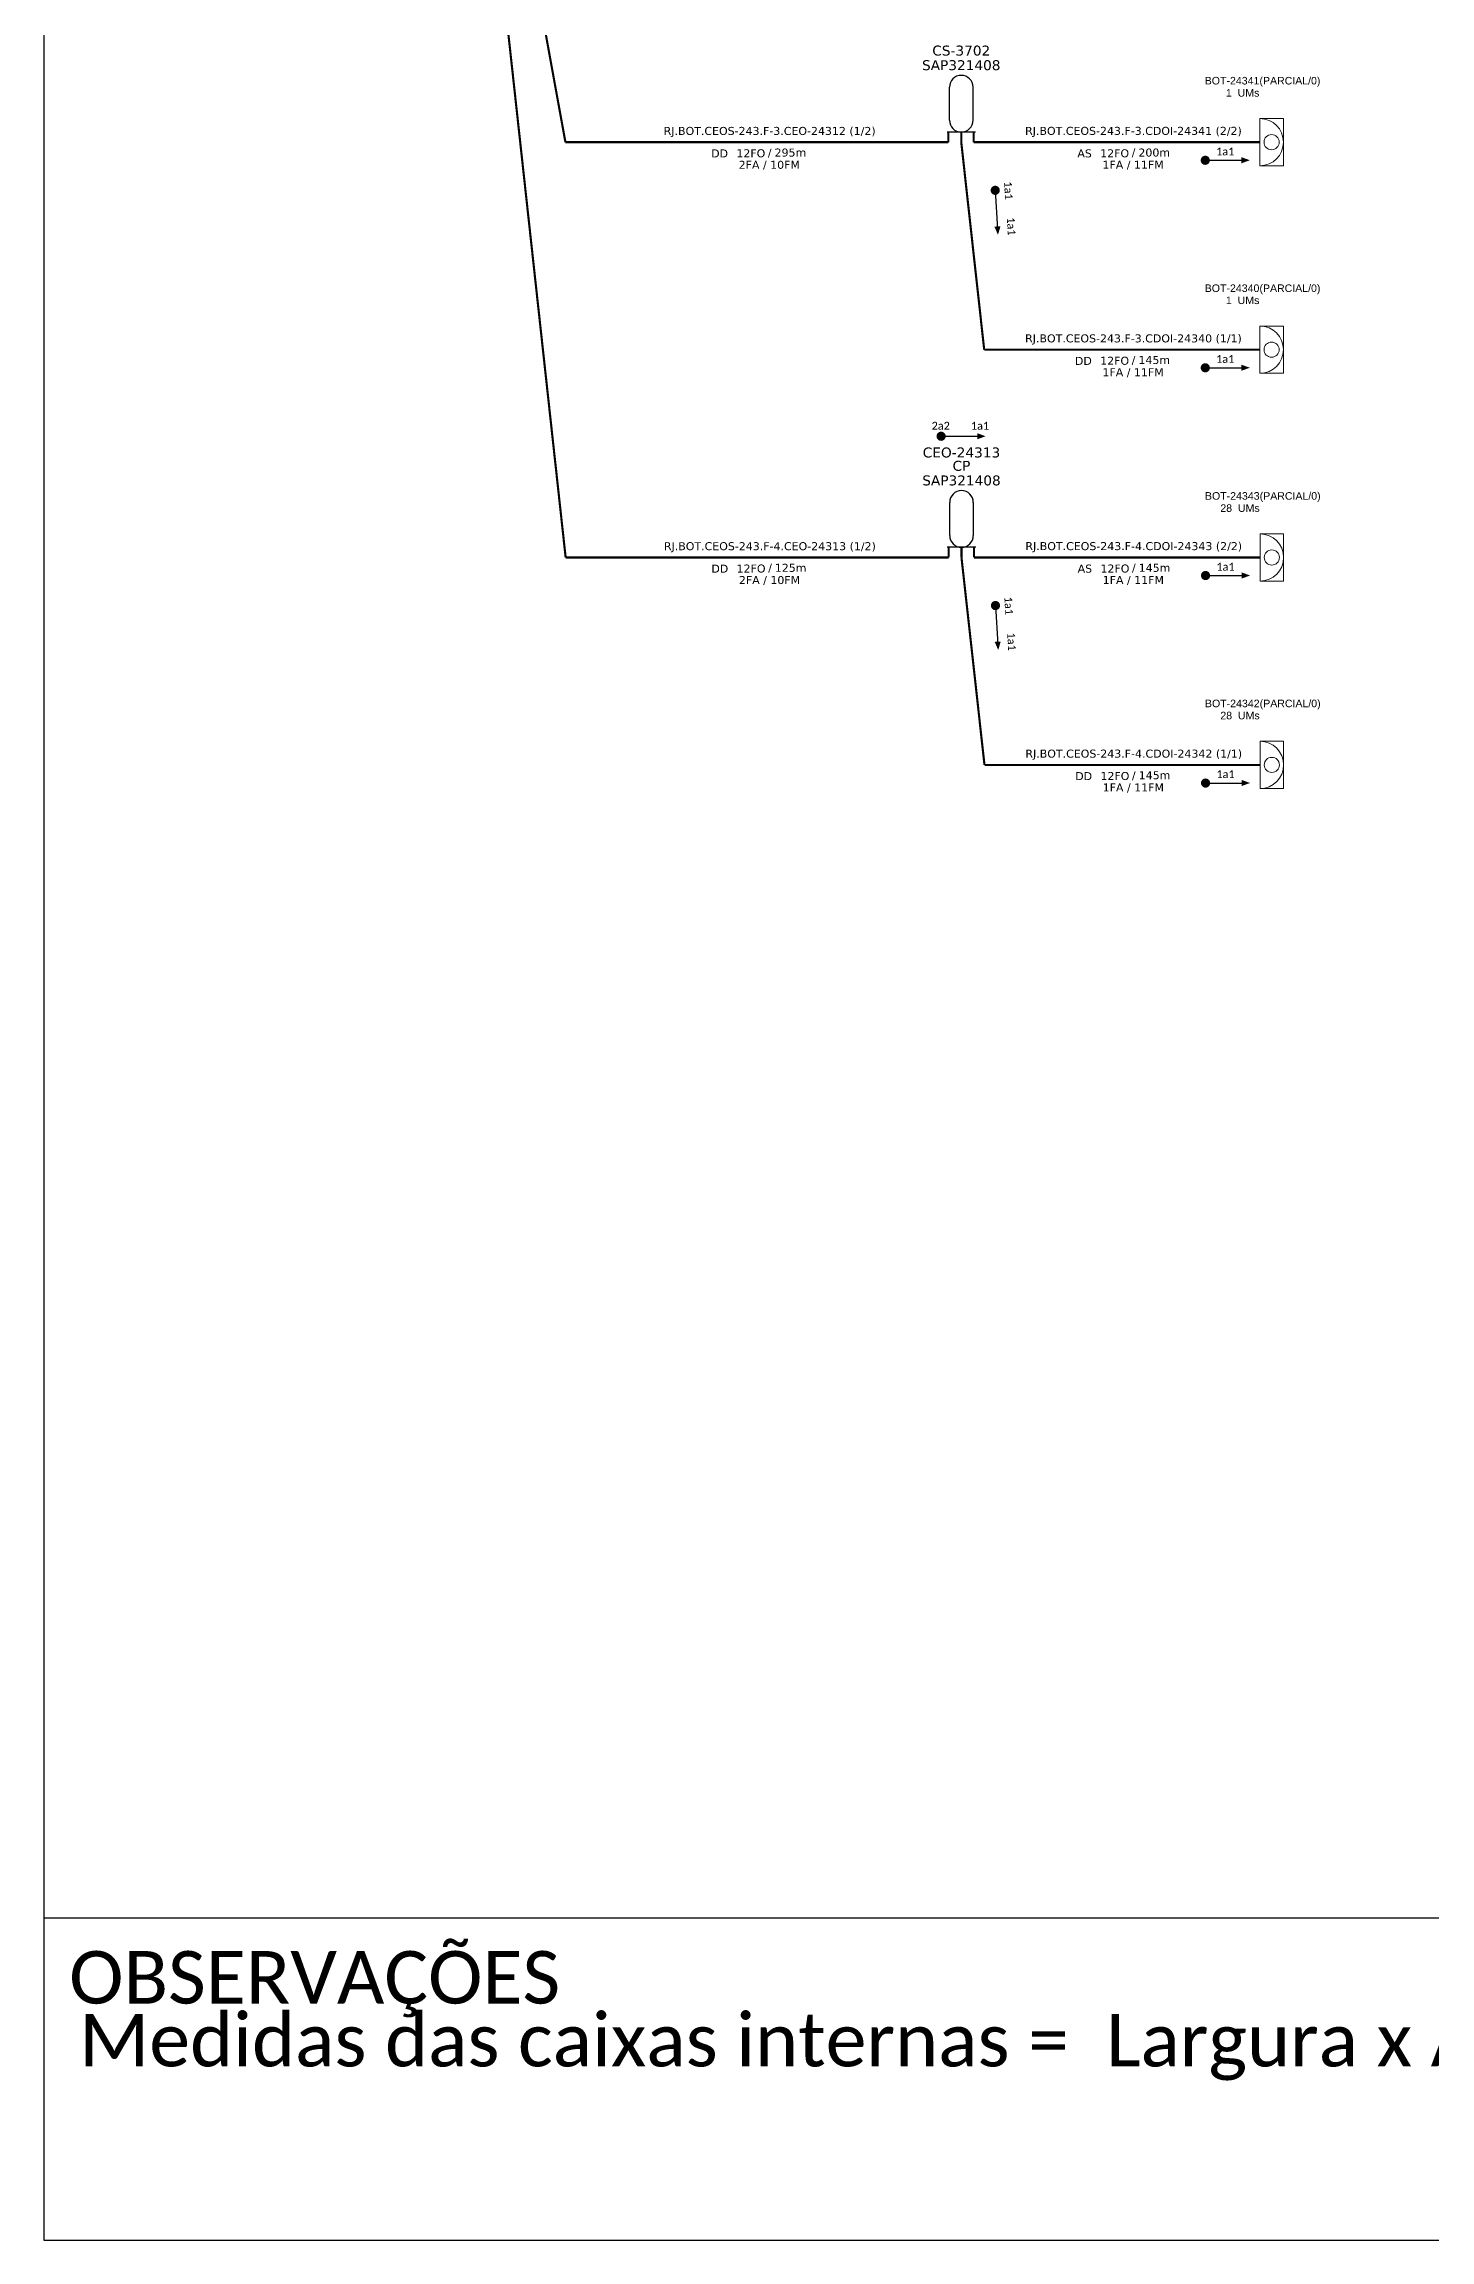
# Model space of a CAD drawing. Extents: x 890 to 4090, y 1694 to 3298.
# Drawn here: x 890.4 to 1078.2, y 1694.1 to 1991.8 of the extents above; entities that cross this region are included whole.
import ezdxf
from ezdxf.enums import TextEntityAlignment as Align

# ---------------------------------------------------------------- set-up
doc = ezdxf.new("R2010")
doc.units = 0
doc.header["$MEASUREMENT"] = 0
doc.layers.get('0').update_dxf_attribs({"linetype": 'CONTINUOUS'})
for name, color, linetype, lineweight in [("20.0-LEGENDA DOS CDO'S", 1, 'CONTINUOUS', 0), ('20.1-CDO_INTERIOR', 1, 'CONTINUOUS', 0), ('40.1-ETIQUETAS', 1, 'CONTINUOUS', 20)]:
    doc.layers.add(name, color=color, linetype=linetype, lineweight=lineweight)
for name, color, linetype in [('20.4-CEOS', 1, 'CONTINUOUS'), ('CAP a instalar', 1, 'CONTINUOUS'), ('SETA', 7, 'CONTINUOUS')]:
    doc.layers.add(name, color=color, linetype=linetype)
doc.styles.add('ARIAL', font='arial.ttf')
doc.styles.add('siredit', font='verdana.ttf')
doc.styles.add('WMF-Calibri0', font='calibri.ttf')
doc.linetypes.add('FENCELINE1', pattern='A,0.25,-0.1,[133,ltypeshp.shx,S=0.1,R=0,X=-0.1,Y=0],-0.1,1', length=1.45)

# ---------------------------------------------------------------- blocks, each defined once
blk = doc.blocks.new('ETIQUETA_RS5F')
at = {"layer": '40.1-ETIQUETAS', "color": 0, "style": 'siredit'}
blk.add_text('/', height=1.5, dxfattribs=at).set_placement((1.55, -1.95), align=Align.MIDDLE_RIGHT)
for tag, p in [('ETIQUETA_R_PRIMARIA', (1.18, 4.1)), ('ETIQUETA_R_SECUNDARIA', (1.18, 2.1)), ('F_ATIVAS/F_MORTAS', (1.11, -4.24))]:
    blk.add_attdef(tag, text='', height=1.5, dxfattribs=at).set_placement(p, align=Align.MIDDLE_CENTER)
for tag, p in [('TIPO_CABO', (-6.62, -2.12)), ('CAP_CABO', (0.37, -2.09))]:
    blk.add_attdef(tag, text='', height=1.5, dxfattribs=at).set_placement(p, align=Align.MIDDLE_RIGHT)
blk.add_attdef('METROS', text='', height=1.5, dxfattribs=at).set_placement((2.11, -1.95), align=Align.MIDDLE_LEFT)
for tag, p in [('FUSÃO_1', (0.82, -8.39)), ('FUSÃO_2', (0.82, -10.6)), ('FUSÃO_3', (0.82, -12.93)), ('FUSÃO_4', (0.82, -15.14)), ('FUSÃO_5', (0.82, -17.16))]:
    blk.add_attdef(tag, text='', height=1.5, dxfattribs=at).set_placement(p, align=Align.CENTER)
blk = doc.blocks.new('CDOI_INT')
at = {"layer": '20.1-CDO_INTERIOR', "color": 0, "lineweight": 18}
blk.add_lwpolyline([(4.25, -4.25), (4.25, 4.25), (0, 4.25), (0, -4.25)], close=True, dxfattribs=at)
blk.add_circle((2.12, 0), 1.36, dxfattribs=at)
blk.add_arc((0, 0), 4.25, 270, 90, dxfattribs=at)
at = {"layer": "20.0-LEGENDA DOS CDO'S", "color": 0, "style": 'ARIAL'}
for tag, p in [('CDO_N', (-0.08, 10.38)), ('SURVEY', (-0.08, 8.2)), ('SPLITER_1', (21.18, 10.38)), ('SPLITER_2', (21.19, 8.68)), ('SAP', (-0.08, 6.23)), ('1:XX', (5.94, -2.22)), ('UMS', (5.94, -4.24))]:
    blk.add_attdef(tag, p, '', height=1.36, dxfattribs=at)
blk.add_attdef('FIBRAS_UTILIZADAS', text='', height=1.36, dxfattribs=at).set_placement((15.34, 10.38), align=Align.CENTER)

msp = doc.modelspace()

# ---------------------------------------------------------------- linework, layer by layer
for points in [[(890.38, 1694.07), (1728.95, 1694.07), (1728.95, 2288.07), (890.38, 2288.07), (890.38, 1694.07)], [(890.38, 1737.77), (1246.33, 1737.77)]]:
    msp.add_lwpolyline(points)
at = {"const_width": 0.62, "elevation": 2.2}
for points in [[(1047.42, 1976, 1), (1048.04, 1976, 1)], [(1019.25, 1972.24, 1), (1019.29, 1971.62, 1)], [(1047.42, 1947.87, 1), (1048.04, 1947.87, 1)], [(1011.63, 1938.59, 1), (1012.25, 1938.59, 1)], [(1047.46, 1919.71, 1), (1048.08, 1919.71, 1)], [(1019.29, 1915.95, 1), (1019.32, 1915.33, 1)], [(1047.46, 1891.58, 1), (1048.08, 1891.58, 1)]]:
    msp.add_lwpolyline(points, format="xyb", close=True, dxfattribs=at)
at = {"layer": '20.4-CEOS', "color": 0}
for p, q in [((1013.07, 1981.43, 2.2), (1013.07, 1985.91, 2.2)), ((1016.26, 1985.91, 2.2), (1016.26, 1981.43, 2.2)), ((1016.59, 1979.83, 2.2), (1012.74, 1979.83, 2.2))]:
    msp.add_line(p, q, dxfattribs=at)
at = {"layer": '20.4-CEOS', "color": 8}
for p, q in [((1013.11, 1925.14, 2.2), (1013.11, 1929.62, 2.2)), ((1016.3, 1929.62, 2.2), (1016.3, 1925.14, 2.2)), ((1016.63, 1923.54, 2.2), (1012.78, 1923.54, 2.2))]:
    msp.add_line(p, q, dxfattribs=at)
at = {"layer": '20.4-CEOS', "color": 0}
for centre, start, end in [((1014.67, 1985.91, 2.2), 0, 180), ((1014.67, 1981.43, 2.2), 180, 0)]:
    msp.add_arc(centre, 1.6, start, end, dxfattribs=at)
at = {"layer": '20.4-CEOS', "color": 8}
for centre, start, end in [((1014.7, 1929.62, 2.2), 0, 180), ((1014.7, 1925.14, 2.2), 180, 0)]:
    msp.add_arc(centre, 1.6, start, end, dxfattribs=at)
at = {"layer": 'CAP a instalar', "color": 8, "ltscale": 7, "const_width": 0.289, "elevation": 2.2}
for points in [[(961.07, 1922.16), (945.67, 2062.95)], [(1014.67, 1978.45), (1014.67, 1979.83)], [(1017.78, 1950.32), (1014.67, 1978.45)], [(1017.78, 1950.32), (1055.11, 1950.33)], [(1012.97, 1922.16), (1012.97, 1923.54)], [(1014.7, 1922.16), (1014.7, 1923.54)], [(1016.39, 1922.16), (1016.39, 1923.54)], [(961.07, 1922.16), (1012.97, 1922.16)], [(1017.82, 1894.03), (1014.7, 1922.16)], [(1016.39, 1922.16), (1055.15, 1922.16)], [(1017.82, 1894.03), (1055.15, 1894.04)]]:
    msp.add_lwpolyline(points, dxfattribs=at)
at = {"layer": 'CAP a instalar', "color": 0, "ltscale": 7, "const_width": 0.289, "elevation": 2.2}
for points in [[(945.67, 2062.95), (961.04, 1978.45)], [(961.04, 1978.45), (1012.93, 1978.45)]]:
    msp.add_lwpolyline(points, dxfattribs=at)
at = {"layer": 'CAP a instalar', "color": 0, "linetype": 'FENCELINE1', "ltscale": 7, "const_width": 0.289, "elevation": 2.2}
msp.add_lwpolyline([(1012.93, 1978.45), (1012.93, 1979.83)], dxfattribs=at)
at = {"layer": 'CAP a instalar', "color": 8, "linetype": 'FENCELINE1', "ltscale": 7, "const_width": 0.289, "elevation": 2.2}
for points in [[(1016.35, 1978.45), (1016.35, 1979.83)], [(1016.35, 1978.46), (1055.11, 1978.46)]]:
    msp.add_lwpolyline(points, dxfattribs=at)
at = {"layer": 'SETA', "elevation": 2.2}
for points in [[(1047.73, 1976), (1053.06, 1976)], [(1019.27, 1971.93), (1019.59, 1966.61)], [(1047.73, 1947.87), (1053.06, 1947.87)], [(1011.94, 1938.59), (1017.26, 1938.59)], [(1011.94, 1938.59), (1017.26, 1938.59)], [(1047.77, 1919.71), (1053.1, 1919.71)], [(1019.31, 1915.64), (1019.63, 1910.32)], [(1047.77, 1891.58), (1053.1, 1891.58)]]:
    msp.add_lwpolyline(points, dxfattribs=at)
at = {"layer": 'SETA'}
for points in [[(1052.63, 1976.42, 2.2), (1053.77, 1976.01, 2.2), (1052.63, 1975.59, 2.2)], [(1019.99, 1967.06, 2.2), (1019.64, 1965.9, 2.2), (1019.16, 1967.01, 2.2)], [(1052.63, 1948.29, 2.2), (1053.77, 1947.88, 2.2), (1052.63, 1947.47, 2.2)], [(1016.84, 1939.01, 2.2), (1017.97, 1938.59, 2.2), (1016.84, 1938.18, 2.2)], [(1016.84, 1939.01, 2.2), (1017.97, 1938.59, 2.2), (1016.84, 1938.18, 2.2)], [(1052.67, 1920.13, 2.2), (1053.8, 1919.72, 2.2), (1052.67, 1919.3, 2.2)], [(1020.02, 1910.77, 2.2), (1019.68, 1909.61, 2.2), (1019.2, 1910.72, 2.2)], [(1052.67, 1892, 2.2), (1053.8, 1891.59, 2.2), (1052.67, 1891.18, 2.2)]]:
    msp.add_solid(points, dxfattribs=at)

# ---------------------------------------------------------------- block references
at = {"layer": '20.1-CDO_INTERIOR', "color": 8, "ltscale": 11}
ref = msp.add_blockref('CDOI_INT', (1055.12, 1978.46, 2.2), dxfattribs=dict(at, xscale=0.7533554517852777, yscale=0.7533554517852777, zscale=0.7533554517852777))
ref.add_attrib('CDO_N', 'BOT-24341', dxfattribs={"layer": "20.0-LEGENDA DOS CDO'S", "color": 8, "height": 1.025, "style": 'ARIAL'}).set_placement((1055.06, 1986.28, 2.2), align=Align.RIGHT)
ref.add_attrib('FIBRAS_UTILIZADAS', '    (PARCIAL/0)', dxfattribs={"layer": "20.0-LEGENDA DOS CDO'S", "color": 8, "height": 1.0227, "style": 'ARIAL'}).set_placement((1058.41, 1986.28, 2.2), align=Align.CENTER)
ref.add_attrib('SURVEY', '1  UMs', dxfattribs={"layer": "20.0-LEGENDA DOS CDO'S", "color": 8, "height": 1.025, "style": 'ARIAL'}).set_placement((1055.06, 1984.63, 2.2), align=Align.RIGHT)
ref = msp.add_blockref('CDOI_INT', (1055.12, 1950.33, 2.2), dxfattribs=dict(at, xscale=0.7533554517852777, yscale=0.7533554517852777, zscale=0.7533554517852777))
ref.add_attrib('CDO_N', 'BOT-24340', dxfattribs={"layer": "20.0-LEGENDA DOS CDO'S", "color": 8, "height": 1.025, "style": 'ARIAL'}).set_placement((1055.06, 1958.15, 2.2), align=Align.RIGHT)
ref.add_attrib('FIBRAS_UTILIZADAS', '    (PARCIAL/0)', dxfattribs={"layer": "20.0-LEGENDA DOS CDO'S", "color": 8, "height": 1.0227, "style": 'ARIAL'}).set_placement((1058.41, 1958.15, 2.2), align=Align.CENTER)
ref.add_attrib('SURVEY', '1  UMs', dxfattribs={"layer": "20.0-LEGENDA DOS CDO'S", "color": 8, "height": 1.025, "style": 'ARIAL'}).set_placement((1055.06, 1956.51, 2.2), align=Align.RIGHT)
ref = msp.add_blockref('CDOI_INT', (1055.15, 1922.16, 2.2), dxfattribs=dict(at, xscale=0.7533554517852777, yscale=0.7533554517852777, zscale=0.7533554517852777))
ref.add_attrib('CDO_N', 'BOT-24343', dxfattribs={"layer": "20.0-LEGENDA DOS CDO'S", "color": 8, "height": 1.025, "style": 'ARIAL'}).set_placement((1055.09, 1929.99, 2.2), align=Align.RIGHT)
ref.add_attrib('FIBRAS_UTILIZADAS', '    (PARCIAL/0)', dxfattribs={"layer": "20.0-LEGENDA DOS CDO'S", "color": 8, "height": 1.0227, "style": 'ARIAL'}).set_placement((1058.44, 1929.99, 2.2), align=Align.CENTER)
ref.add_attrib('SURVEY', '28  UMs', dxfattribs={"layer": "20.0-LEGENDA DOS CDO'S", "color": 8, "height": 1.025, "style": 'ARIAL'}).set_placement((1055.1, 1928.34, 2.2), align=Align.RIGHT)
ref = msp.add_blockref('CDOI_INT', (1055.15, 1894.04, 2.2), dxfattribs=dict(at, xscale=0.7533554517852777, yscale=0.7533554517852777, zscale=0.7533554517852777))
ref.add_attrib('CDO_N', 'BOT-24342', dxfattribs={"layer": "20.0-LEGENDA DOS CDO'S", "color": 8, "height": 1.025, "style": 'ARIAL'}).set_placement((1055.09, 1901.86, 2.2), align=Align.RIGHT)
ref.add_attrib('FIBRAS_UTILIZADAS', '    (PARCIAL/0)', dxfattribs={"layer": "20.0-LEGENDA DOS CDO'S", "color": 8, "height": 1.0227, "style": 'ARIAL'}).set_placement((1058.44, 1901.86, 2.2), align=Align.CENTER)
ref.add_attrib('SURVEY', '28  UMs', dxfattribs={"layer": "20.0-LEGENDA DOS CDO'S", "color": 8, "height": 1.025, "style": 'ARIAL'}).set_placement((1055.1, 1900.22, 2.2), align=Align.RIGHT)
at = {"layer": '40.1-ETIQUETAS', "color": 0}
ref = msp.add_blockref('ETIQUETA_RS5F', (987.85, 1978.46, 2.2), dxfattribs=dict(at, xscale=0.7229735360686504, yscale=0.7229735360686504, zscale=0.7229735360686504))
ref.add_attrib('ETIQUETA_R_SECUNDARIA', 'RJ.BOT.CEOS-243.F-3.CEO-24312 (1/2)', dxfattribs={"color": 0, "height": 1.0845, "style": 'siredit'}).set_placement((988.71, 1979.98, 2.2), align=Align.MIDDLE_CENTER)
ref.add_attrib('TIPO_CABO', 'DD', dxfattribs={"color": 0, "height": 1.084, "style": 'siredit'}).set_placement((983.07, 1976.93, 2.2), align=Align.MIDDLE_RIGHT)
ref.add_attrib('CAP_CABO', '12FO', dxfattribs={"color": 0, "height": 1.084, "style": 'siredit'}).set_placement((988.12, 1976.95, 2.2), align=Align.MIDDLE_RIGHT)
ref.add_attrib('METROS', '295m', dxfattribs={"color": 0, "height": 1.084, "style": 'siredit'}).set_placement((989.38, 1977.05, 2.2), align=Align.MIDDLE_LEFT)
ref.add_attrib('F_ATIVAS/F_MORTAS', '2FA / 10FM', dxfattribs={"color": 0, "height": 1.084, "style": 'siredit'}).set_placement((988.66, 1975.39, 2.2), align=Align.MIDDLE_CENTER)
at = {"layer": '40.1-ETIQUETAS', "color": 8}
ref = msp.add_blockref('ETIQUETA_RS5F', (1037.14, 1978.47, 2.2), dxfattribs=dict(at, xscale=0.7229735360686504, yscale=0.7229735360686504, zscale=0.7229735360686504))
ref.add_attrib('ETIQUETA_R_SECUNDARIA', 'RJ.BOT.CEOS-243.F-3.CDOI-24341 (2/2)', dxfattribs={"color": 0, "height": 1.0845, "style": 'siredit'}).set_placement((1038, 1979.99, 2.2), align=Align.MIDDLE_CENTER)
ref.add_attrib('TIPO_CABO', 'AS', dxfattribs={"color": 0, "height": 1.084, "style": 'siredit'}).set_placement((1032.36, 1976.94, 2.2), align=Align.MIDDLE_RIGHT)
ref.add_attrib('CAP_CABO', '12FO', dxfattribs={"color": 0, "height": 1.084, "style": 'siredit'}).set_placement((1037.41, 1976.95, 2.2), align=Align.MIDDLE_RIGHT)
ref.add_attrib('METROS', '200m', dxfattribs={"color": 0, "height": 1.084, "style": 'siredit'}).set_placement((1038.67, 1977.05, 2.2), align=Align.MIDDLE_LEFT)
ref.add_attrib('F_ATIVAS/F_MORTAS', '1FA / 11FM', dxfattribs={"color": 0, "height": 1.084, "style": 'siredit'}).set_placement((1037.95, 1975.4, 2.2), align=Align.MIDDLE_CENTER)
ref = msp.add_blockref('ETIQUETA_RS5F', (1037.14, 1950.34, 2.2), dxfattribs=dict(at, xscale=0.7229735360686504, yscale=0.7229735360686504, zscale=0.7229735360686504))
ref.add_attrib('ETIQUETA_R_SECUNDARIA', 'RJ.BOT.CEOS-243.F-3.CDOI-24340 (1/1)', dxfattribs={"color": 0, "height": 1.0845, "style": 'siredit'}).set_placement((1038, 1951.86, 2.2), align=Align.MIDDLE_CENTER)
ref.add_attrib('TIPO_CABO', 'DD', dxfattribs={"color": 0, "height": 1.084, "style": 'siredit'}).set_placement((1032.36, 1948.81, 2.2), align=Align.MIDDLE_RIGHT)
ref.add_attrib('CAP_CABO', '12FO', dxfattribs={"color": 0, "height": 1.084, "style": 'siredit'}).set_placement((1037.41, 1948.83, 2.2), align=Align.MIDDLE_RIGHT)
ref.add_attrib('METROS', '145m', dxfattribs={"color": 0, "height": 1.084, "style": 'siredit'}).set_placement((1038.67, 1948.93, 2.2), align=Align.MIDDLE_LEFT)
ref.add_attrib('F_ATIVAS/F_MORTAS', '1FA / 11FM', dxfattribs={"color": 0, "height": 1.084, "style": 'siredit'}).set_placement((1037.95, 1947.27, 2.2), align=Align.MIDDLE_CENTER)
ref = msp.add_blockref('ETIQUETA_RS5F', (987.89, 1922.17, 2.2), dxfattribs=dict(at, xscale=0.7229735360686504, yscale=0.7229735360686504, zscale=0.7229735360686504))
ref.add_attrib('ETIQUETA_R_SECUNDARIA', 'RJ.BOT.CEOS-243.F-4.CEO-24313 (1/2)', dxfattribs={"color": 0, "height": 1.0845, "style": 'siredit'}).set_placement((988.74, 1923.69, 2.2), align=Align.MIDDLE_CENTER)
ref.add_attrib('TIPO_CABO', 'DD', dxfattribs={"color": 0, "height": 1.084, "style": 'siredit'}).set_placement((983.1, 1920.64, 2.2), align=Align.MIDDLE_RIGHT)
ref.add_attrib('CAP_CABO', '12FO', dxfattribs={"color": 0, "height": 1.084, "style": 'siredit'}).set_placement((988.15, 1920.66, 2.2), align=Align.MIDDLE_RIGHT)
ref.add_attrib('METROS', '125m', dxfattribs={"color": 0, "height": 1.084, "style": 'siredit'}).set_placement((989.41, 1920.76, 2.2), align=Align.MIDDLE_LEFT)
ref.add_attrib('F_ATIVAS/F_MORTAS', '2FA / 10FM', dxfattribs={"color": 0, "height": 1.084, "style": 'siredit'}).set_placement((988.69, 1919.1, 2.2), align=Align.MIDDLE_CENTER)
ref = msp.add_blockref('ETIQUETA_RS5F', (1037.18, 1922.18, 2.2), dxfattribs=dict(at, xscale=0.7229735360686504, yscale=0.7229735360686504, zscale=0.7229735360686504))
ref.add_attrib('ETIQUETA_R_SECUNDARIA', 'RJ.BOT.CEOS-243.F-4.CDOI-24343 (2/2)', dxfattribs={"color": 0, "height": 1.0845, "style": 'siredit'}).set_placement((1038.04, 1923.7, 2.2), align=Align.MIDDLE_CENTER)
ref.add_attrib('TIPO_CABO', 'AS', dxfattribs={"color": 0, "height": 1.084, "style": 'siredit'}).set_placement((1032.4, 1920.65, 2.2), align=Align.MIDDLE_RIGHT)
ref.add_attrib('CAP_CABO', '12FO', dxfattribs={"color": 0, "height": 1.084, "style": 'siredit'}).set_placement((1037.45, 1920.66, 2.2), align=Align.MIDDLE_RIGHT)
ref.add_attrib('METROS', '145m', dxfattribs={"color": 0, "height": 1.084, "style": 'siredit'}).set_placement((1038.71, 1920.76, 2.2), align=Align.MIDDLE_LEFT)
ref.add_attrib('F_ATIVAS/F_MORTAS', '1FA / 11FM', dxfattribs={"color": 0, "height": 1.084, "style": 'siredit'}).set_placement((1037.98, 1919.11, 2.2), align=Align.MIDDLE_CENTER)
ref = msp.add_blockref('ETIQUETA_RS5F', (1037.18, 1894.05, 2.2), dxfattribs=dict(at, xscale=0.7229735360686504, yscale=0.7229735360686504, zscale=0.7229735360686504))
ref.add_attrib('ETIQUETA_R_SECUNDARIA', 'RJ.BOT.CEOS-243.F-4.CDOI-24342 (1/1)', dxfattribs={"color": 0, "height": 1.0845, "style": 'siredit'}).set_placement((1038.04, 1895.57, 2.2), align=Align.MIDDLE_CENTER)
ref.add_attrib('TIPO_CABO', 'DD', dxfattribs={"color": 0, "height": 1.084, "style": 'siredit'}).set_placement((1032.4, 1892.52, 2.2), align=Align.MIDDLE_RIGHT)
ref.add_attrib('CAP_CABO', '12FO', dxfattribs={"color": 0, "height": 1.084, "style": 'siredit'}).set_placement((1037.45, 1892.54, 2.2), align=Align.MIDDLE_RIGHT)
ref.add_attrib('METROS', '145m', dxfattribs={"color": 0, "height": 1.084, "style": 'siredit'}).set_placement((1038.71, 1892.64, 2.2), align=Align.MIDDLE_LEFT)
ref.add_attrib('F_ATIVAS/F_MORTAS', '1FA / 11FM', dxfattribs={"color": 0, "height": 1.084, "style": 'siredit'}).set_placement((1037.98, 1890.98, 2.2), align=Align.MIDDLE_CENTER)

# ---------------------------------------------------------------- texts
at = {"style": 'WMF-Calibri0'}
msp.add_text('OBSERVAÇÕES', height=7.1308, dxfattribs=at).set_placement((893.8, 1726.12))
at = {"color": 0, "char_height": 1.0604, "width": 15.7182, "attachment_point": 5}
for s, insert in [('\\C7;\\fCalibri|b0|i0|c0|p34;1a1', (1050.43, 1977.19, 2.2)), ('\\C7;\\fCalibri|b0|i0|c0|p34;1a1', (1050.43, 1949.07, 2.2)), ('\\C7;\\fCalibri|b0|i0|c0|p34;2a2', (1011.89, 1940.01, 2.2)), ('\\C7;\\fCalibri|b0|i0|c0|p34;1a1', (1017.21, 1940.01, 2.2)), ('\\C7;\\fCalibri|b0|i0|c0|p34;1a1', (1050.47, 1920.9, 2.2)), ('\\C7;\\fCalibri|b0|i0|c0|p34;1a1', (1050.47, 1892.78, 2.2))]:
    msp.add_mtext(s, dxfattribs=dict(at, insert=insert))
at = {"color": 0, "char_height": 1.0604, "width": 15.7182, "attachment_point": 5, "rotation": 273.4639}
for insert in [(1021.06, 1971.9, 2.2), (1021.44, 1967.05, 2.2), (1021.1, 1915.61, 2.2), (1021.48, 1910.76, 2.2)]:
    msp.add_mtext('\\C7;\\fCalibri|b0|i0|c0|p34;1a1', dxfattribs=dict(at, insert=insert))
at = {"insert": (895.15, 1724.74), "char_height": 7.1308, "width": 658.8434, "attachment_point": 1, "style": 'WMF-Calibri0'}
msp.add_mtext('Medidas das caixas internas =  Largura x Altura x Profundidade (cm)', dxfattribs=at)
at = {"layer": '20.4-CEOS', "color": 0, "style": 'siredit'}
for tag, p in [('SAP321408', (1014.67, 1989.57, 2.2)), ('CS-3702', (1014.67, 1991.55, 2.2))]:
    msp.add_attdef(tag, text='', height=1.35, dxfattribs=at).set_placement(p, align=Align.TOP_CENTER)
at = {"layer": '20.4-CEOS', "color": 8, "style": 'siredit'}
for tag, text, height, p in [('CEO-24313', 'CEOSXXX', 1.353, (1014.7, 1937.07, 2.2)), ('CP', '', 1.35, (1014.7, 1935.26, 2.2)), ('SAP321408', '', 1.35, (1014.7, 1933.28, 2.2))]:
    msp.add_attdef(tag, text=text, height=height, dxfattribs=at).set_placement(p, align=Align.TOP_CENTER)

doc.saveas('drawing.dxf')
